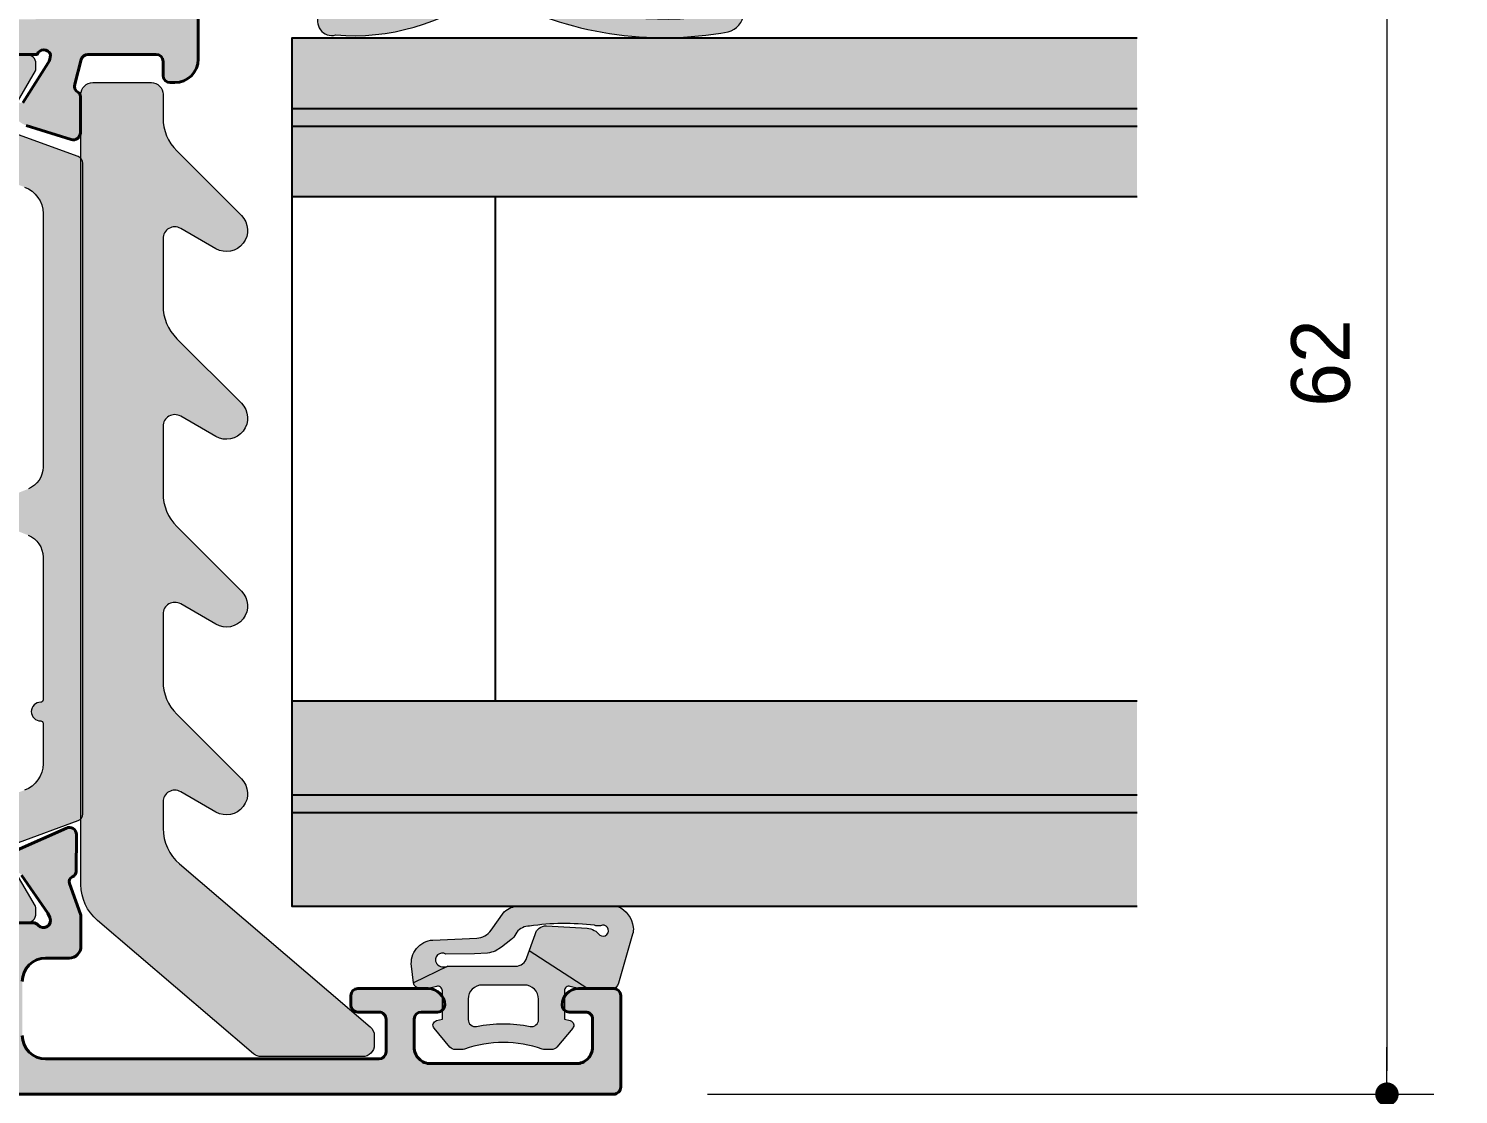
# Model space of a CAD drawing. Header units: millimetres. Extents: x -576 to 4430, y -1196 to 2690.
# Drawn here: x 365.4 to 426.4, y -254.7 to -209.2 of the extents above; entities that cross this region are included whole.
import ezdxf

# ---------------------------------------------------------------- set-up
doc = ezdxf.new("R2010")
doc.units = ezdxf.units.MM
doc.header["$LTSCALE"] = 0.25
doc.header["$MEASUREMENT"] = 0
doc.layers.get('0').update_dxf_attribs({"lineweight": 5})
doc.layers.get('Defpoints').update_dxf_attribs({"lineweight": 5})
for name, color, linetype, lineweight in [('01_Aluminum', 4, 'Continuous', 40), ('01_Dimension', 251, 'Continuous', 9), ('01_Fill Glass', 254, 'Continuous', 0), ('01_Fill Plastic', 253, 'Continuous', 0), ('01_Fill Polyamide', 10, 'Continuous', 0), ('01_Glazing', 6, 'Continuous', 25), ('01_Plastic', 3, 'Continuous', 20), ('01_Polyamide', 201, 'Continuous', 20)]:
    doc.layers.add(name, color=color, linetype=linetype, lineweight=lineweight)
doc.layers.add('01_Fill 2°material', color=7, linetype='Continuous', lineweight=0, true_color=0xbfbfbf)
doc.layers.add('01_Fill Aluminum', color=7, linetype='Continuous', lineweight=0, true_color=0xdcdcdc)
doc.layers.add('VETRO', color=6, linetype='Continuous')
doc.styles.add('Aluk Text', font='GOTHIC.TTF')
doc.dimstyles.new('ALUK Manual 1-1', dxfattribs={"dimtxt": 2.5, "dimasz": 1, "dimexe": 2, "dimexo": 4, "dimgap": 1.5, "dimtad": 3, "dimdec": 1, "dimdsep": 46, "dimtxsty": 'Aluk Text', "dimblk": 'DOT', "dimcen": 0, "dimclrd": 256, "dimclre": 256, "dimclrt": 2, "dimaunit": 1, "dimadec": 0, "dimazin": 0, "dimtfac": 0.7, "dimtdec": 1, "dimtmove": 0, "dimatfit": 3, "dimldrblk": 'DOT', "dimfxl": 1, "dimtolj": 2, "dimlwd": -1, "dimlwe": -1, "dimarcsym": 0})

# ---------------------------------------------------------------- blocks, each defined once
blk = doc.blocks.new('V09050')
at = {"layer": '01_Fill Plastic'}
blk.add_hatch(color=256, dxfattribs=at).paths.add_polyline_path([(0.780227802155494, -5.640256932963908, 0.1785576238053359), (0.8999999999999488, -5.315561970779456), (0.8999999999999488, -0.9999999999971578, 0.4142135623730951), (0.3999999999999488, -0.4999999999971578), (0.008764092870482187, -0.4999999999971578, 0.2194269073865354), (-0.3714637092850985, -0.6753050378127199), (-7.308492857561992, -8.79877984873352, -0.2194269073865608), (-8.829404066184438, -9.499999999995737), (-9.953589838500834, -9.499999999995623, -0.5773502691895672), (-10.38660254039307, -8.749999999995582), (-9.52057713659417, -7.249999999970277, 0.8769764629927216), (-10.93639610306796, -6.163603896902551), (-13.68700576853442, -8.914213562369014, -0.1989123673793213), (-15.10121933090489, -9.499999999995907), (-17.95358983849856, -9.499999999999602, -0.5773502691900134), (-18.38660254039338, -8.749999999996325), (-17.52057713659415, -7.249999999970233, 0.8769764629926983), (-18.93639610306796, -6.16360389690255), (-21.68700576853442, -8.914213562369014, -0.1989123673783529), (-23.10121933089744, -9.499999999995907), (-25.95358983849363, -9.500000000010232, -0.57735026919128), (-26.3866025403949, -8.749999999998959), (-25.52057713659407, -7.249999999970358, 0.8769764629927425), (-26.93639610306796, -6.163603896902552), (-29.68700576855331, -8.91421356238802, -0.1989123673793216), (-31.10121933092914, -9.500000000017167), (-33.95358983850719, -9.500000000020918, -0.5773502691900664), (-34.38660254040008, -8.750000000020883), (-33.52057713660113, -7.249999999995779, 0.8769764629927637), (-34.93639610307503, -6.163603896927866), (-37.68700576851587, -8.914213562368714, -0.1989123673796727), (-39.10121933088909, -9.499999999995623), (-40.10000000000437, -9.499999999995566, 0.4142135623731146), (-40.60000000000437, -9.99999999999554), (-40.60000000000437, -12.50000000001205, 0.4142135623732091), (-40.10000000000417, -13.00000000001205), (-6.42671907793626, -12.99999999999892, 0.2194269073864321), (-4.905807869314675, -12.29877984873665)])
at = {"layer": '01_Plastic'}
blk.add_lwpolyline([(-40.60000000000437, -9.999999999995566, -0.4142135623731258), (-40.10000000000437, -9.499999999995566), (-39.10121933088922, -9.499999999995623, 0.1989123673796871), (-37.68700576851589, -8.91421356236873), (-34.93639610307505, -6.163603896927896, -0.8769764629927917), (-33.52057713660113, -7.249999999995794), (-34.3866025404001, -8.750000000020918, 0.577350269189534), (-33.95358983850795, -9.500000000020918), (-31.1012193309048, -9.500000000017167, 0.1989123673796719), (-29.68700576853419, -8.9142135623689), (-26.93639610306789, -6.163603896902487, -0.8769764629927085), (-25.52057713659408, -7.249999999970385), (-26.38660254039294, -8.749999999995566, 0.5773502691895765), (-25.95358983850011, -9.500000000010232), (-23.10121933090741, -9.499999999995907, 0.1989123673796693), (-21.68700576853431, -8.9142135623689), (-18.93639610306789, -6.163603896902487, -0.8769764629927085), (-17.5205771365942, -7.249999999970328), (-18.38660254039294, -8.749999999995566, 0.5773502691895611), (-17.95358983850011, -9.499999999999602), (-15.10121933090741, -9.499999999995907, 0.1989123673796693), (-13.68700576853431, -8.9142135623689), (-10.93639610306789, -6.163603896902487, -0.8769764629927085), (-9.520577136594198, -7.249999999970328), (-10.38660254039306, -8.749999999995566, 0.5773502691896099), (-9.95358983850079, -9.499999999995623), (-8.82940406618448, -9.499999999995737, 0.2194269073865619), (-7.308492857562015, -8.798779848733545), (-0.371463709285109, -0.6753050378127341, -0.2194269073865277), (0.008764092870450435, -0.4999999999971578), (0.3999999999999491, -0.4999999999971578, -0.414213562373095), (0.8999999999999491, -0.9999999999971578), (0.8999999999999491, -5.315561970779413, -0.1785576238053479), (0.7802278021555085, -5.640256932963894), (-4.9058078693146, -12.29877984873656, -0.2194269073864185), (-6.426719077936042, -12.99999999999892), (-40.10000000000414, -13.00000000001205, -0.4142135623732282), (-40.60000000000437, -12.50000000001205)], format="xyb", close=True, dxfattribs=at)
blk = doc.blocks.new('809120')
at = {"layer": '01_Fill Plastic', "ltscale": 0.25}
h = blk.add_hatch(color=256, dxfattribs=at)
h.dxf.hatch_style = 1
h.paths.add_polyline_path([(-9.323921734986751, -2.776099439384694, 1.248094821065327), (-9.271178545890006, -3.971933540839356, 0.1806414587843621), (-2.909122664640094, -2.157175772658533, -0.5713882184752315), (-2.393675263612316, -2.314557086055047, 0.1686678630860113), (7.453558793975825, -3.838715705040038, 0.6985064420417769), (7.614815590446884, -2.170444398338581, -0.1590991144742034), (3.033966182006451, 1.466446658664156, 0.3028165420598264), (1.725863716689525, 2.495388488997953, 0.5367706748602691), (1.31499070863955, 1.970302435791541), (1.839370635029624, 0.3947368421052456, -0.5117725455009919), (1.554721850124579, -9.43689570931383e-16), (-1.045278149875333, 8.326672684688674e-16, -0.4142135623730673), (-1.345278149875355, 0.2999999999999954), (-1.345278149875412, 0.9000000000000967, 0.7524982433586542), (-2.098409856434863, 1.108695198791989, -0.2720297106965639)])
h.paths.add_polyline_path([(-0.882272218610128, -1.302403864303527), (2.719963092387786, -1.302403864303415, -0.1383337806736483), (3.089248055011774, -1.485597594298783, 0.1174169460554841), (6.793518628232169, -2.774305129175675, -0.9646854720560472), (6.865514654357264, -3.151797035172218, -0.1368653522962644), (-0.7673108268856814, -2.196615346370222, -0.2349743539514288), (-1.149083788569158, -1.60984644776499, -0.5053443711861282)], flags=16)
at = {"layer": '01_Plastic'}
for points in [[(-1.345278149875412, 0.9000000000000918, 0.7524982433568572), (-2.098409856433875, 1.108695198793613, -0.272029710696627), (-9.323921734986754, -2.776099439384693, 1.248094821065313), (-9.271178545889995, -3.971933540839358, 0.1806414587843612), (-2.909122664640108, -2.157175772658547, -0.5713882184753021), (-2.393675263612295, -2.31455708605506, 0.1686678630860103), (7.453558793975787, -3.838715705040047, 0.6985064420418362), (7.614815590446767, -2.170444398338534, -0.1590991144741998), (3.033966182006452, 1.466446658664153, 0.3028165420598103), (1.725863716689616, 2.495388488997945, 0.5367706748602842), (1.314990708639527, 1.97030243579161), (1.839370635029638, 0.3947368421052024, -0.5117725455009584), (1.554721850124565, -8.881784197001252e-16), (-1.045278149875401, 8.881784197001252e-16, -0.4142135623730727), (-1.345278149875355, 0.3000000000000691)], [(6.865514654355877, -3.151797035172424, -0.1368653522962399), (-0.767310826885705, -2.196615346370208, -0.2349743539514184), (-1.149083788569158, -1.609846447764993, -0.505344371186135), (-0.882272218610126, -1.302403864303527), (2.719963092387786, -1.302403864303415, -0.1383337806736852), (3.089248055011865, -1.485597594298839, 0.1174169460554808), (6.793518628232164, -2.774305129175676, -0.9646854720520451)]]:
    blk.add_lwpolyline(points, format="xyb", close=True, dxfattribs=at)
blk = doc.blocks.new('#K-007')
at = {"layer": '01_Fill Aluminum', "ltscale": 0.25}
h = blk.add_hatch(color=256, dxfattribs=at)
h.dxf.hatch_style = 1
h.paths.add_polyline_path([(52.54421248680293, -7.67775394315134, -0.1378721067477793), (52.50027772598514, -7.52145105359803), (52.50027772598514, -7.300257705144077, -0.4142135623676329), (52.80027772598019, -7.00025770514344), (56.65306412976778, -7.00025770507159, 0.2134110148062486), (56.87666270159923, -6.900266901541629, -0.8554596718237111), (57.37435058575834, -7.222284665482356), (57.29300325714212, -7.404993757015059), (56.16853734263863, -9.033750333273264, -0.2679491924330051), (55.89749063965755, -9.162333710131458), (55.78239585625541, -9.153031873441213, 0.5773502691925145), (55.58558680051664, -9.4381041372291), (55.82630601110194, -9.945527024749302, 0.1779757333222572), (55.97411714066641, -10.09046328785292), (58.08313023879432, -11.04068916018955, 0.5444665942506989), (58.50460774842759, -10.76440027815044), (58.49415064964523, -9.185472039342256, 0.3039838199159151), (58.34741461067008, -8.968932508641265, -0.4027377512036325), (58.21443208470156, -8.671574556441392), (58.68257269578781, -7.369707930898275, 0.08651792874409403), (58.7002697685457, -7.268188737686475), (58.70024709312383, -6.000248791378944, 0.4142083235018026), (58.20024709469732, -5.500257733214994), (57.20023814838012, -5.500257730228213, -0.4142135614982951), (56.20023815136665, -4.500257730227986), (56.20023815136665, -2.199999999988677, -0.4142135623731138), (57.20023815136671, -1.199999999988677), (71.40000010212454, -1.199999999989586, -0.4142135623726933), (71.70000010212425, -1.499999999988924), (71.70000010212607, -2.899999999988331, -0.4142135623732545), (71.40000010212589, -3.199999999989132), (70.50000010212455, -3.199999999989814, 0.4142135623728724), (70.20000010212607, -3.499999999988519), (70.20000010212607, -3.899999999989177, 0.41421356237305), (70.50000010212598, -4.199999999989132), (73.5000001021258, -4.199999999989586, 0.4142135623727211), (74.20000010212607, -3.499999999990425, 0.4142135623737032), (73.900000102125, -3.199999999989132), (73.20000010212615, -3.199999999989586, -0.4142135623732862), (72.90000010212498, -2.899999999988609), (72.90000010212498, -1.699999999989359, -0.4142135623730744), (73.60000010212497, -0.9999999999893134), (79.80000010212524, -0.9999999999888587, -0.4142135623731159), (80.50000010212534, -1.699999999988904), (80.50000010212534, -2.899999999989177, -0.4142135623730949), (80.20000010212493, -3.199999999989586), (79.50000010212443, -3.199999999989586, 0.4142135623737612), (79.20000010212425, -3.49999999999045, 0.414213562372429), (79.90000010212498, -4.199999999989586), (81.40000010212475, -4.199999999989586, 0.4142135623730949), (81.70000010212425, -3.899999999990087), (81.70000010212425, 1.13686837721616e-11, 0.4142135623730949), (81.4000001021252, 0.3000000000104137), (-1.222133505507372e-12, 0.3000000000104137, 0.4142135623732348), (-0.3000000000101863, 1.312727704316785e-12), (-0.3000000000083674, -3.900000000007191, 0.4142135623730869), (-7.965184067870723e-12, -4.200000000007321), (1.499999999991971, -4.200000000006639, 0.4142135623737403), (2.199999999991633, -3.500000000004793, 0.4142135623725037), (1.899999999992261, -3.200000000006412), (1.199999999992052, -3.200000000006867, -0.4142135623728406), (0.8999999999923602, -2.900000000007824), (0.8999999999905413, -1.700000000007092, -0.4142135623734309), (1.599999999990402, -1.000000000005912), (7.799999999990654, -1.000000000003638, -0.4142135623732056), (8.499999999990912, -1.700000000003632), (8.499999999990905, -2.900000000003502, -0.4142135623730916), (8.199999999990723, -3.200000000003683), (7.499999999991566, -3.200000000003683, 0.4142135623728767), (7.199999999991633, -3.500000000003396, 0.4142135623734905), (7.899999999992055, -4.200000000003911), (10.89999999999172, -4.200000000002092, 0.4142135623729176), (11.19999999999163, -3.900000000001999), (11.19999999999163, -3.500000000001339, 0.4142135623730215), (10.89999999999314, -3.200000000002774), (9.999999999991076, -3.200000000002547, -0.4142135623730199), (9.699999999991633, -2.900000000003026), (9.699999999991633, -1.500000000002594, -0.4142135623728096), (9.999999999991388, -1.200000000002547), (24.19976195074826, -1.199999999988677, -0.4142135623733812), (25.19976195074923, -2.199999999988677), (25.19976195074923, -4.500257730228213, -0.4142135614982954), (24.19976195373599, -5.500257730228213), (23.19975300749951, -5.500257733214994, 0.4142083235022219), (22.69975300907209, -6.000248791380573), (22.69973033365204, -7.268188738138432, 0.08651792874384324), (22.71742740640998, -7.36970793135), (23.18556801733393, -8.67157455643995, -0.392792801985735), (23.06001383548779, -8.965776904339359), (23.04526118754212, -8.972345206389008, 0.2944133975750202), (22.90584945238879, -9.18547203934393), (22.89539235360825, -10.76440027815137, 0.5486187866263892), (23.3203677935709, -11.03911315105841), (25.42588296136925, -10.09046328785301, 0.17797573332234), (25.57369409093396, -9.9455270247492), (25.8144133015192, -9.4381041372291, 0.7175489517992584), (25.56917558171011, -9.14922715192158, -0.3297694723300743), (25.23146275939772, -9.033750333273991), (24.10699684489373, -7.404993757015074), (24.0256695911844, -7.222329754465555, -0.8555309015851146), (24.52333740045494, -6.900266901564141, 0.2134110148374367), (24.74693597237211, -7.00025770514344), (28.5997223761301, -7.00025770514344, -0.4142135623730951), (28.89972237613074, -7.300257705144077), (28.89972237613074, -7.521451053594795, -0.137872106747556), (28.85578761531295, -7.677753943148355), (27.92901221667476, -9.196055778775182, 0.5855240683198095), (28.0997223761299, -9.50025770514344), (29.52530560955532, -9.50025770514344, 0.2848632300077674), (30.42528860807509, -8.951806917905504, -0.2837052386889449), (31.31909613289416, -8.400257705148533), (36.90526685873909, -8.400257705148533, -0.3475404855726987), (37.39177111414014, -8.784873089728697, 0.07784576050837339), (37.79014554098862, -9.758878394869182, 0.2625904575075572), (38.21806532182438, -10.00025770514503), (38.97239039940637, -10.00025770514503, 0.2679491924305577), (39.23219802054068, -9.85025770514599), (39.40116181736933, -9.557603824400452, 0.3253046293168365), (39.36401788978432, -9.206554378801897, -0.1092393233083251), (38.97996900064391, -8.530817019083315), (38.69329715890854, -8.619243571407878, -0.189210208395359), (38.80796542846474, -7.089101852996009), (39.0782560888365, -7.219266974731227, -0.1892102083956587), (40.04238620720025, -6.324684957583941), (39.93278389989064, -6.045422832990425, -0.1892102083952774), (41.46721620222706, -6.045422832990425), (41.35761389491745, -6.32468495758485, -0.1892102083956163), (42.32174401328302, -7.219266974733273), (42.59203467365296, -7.089101852997146, -0.1892102083956132), (42.70670294320917, -8.619243571406969), (42.4200311014738, -8.530817019085362, -0.1092393233037577), (42.03598221232961, -9.206554378757858, 0.3253046293234334), (41.99883828473752, -9.557603824381237), (42.16780208157682, -9.85025770514563, 0.2679491924307232), (42.42760970271156, -10.00025770514503), (43.18193478031358, -10.00025770514503, 0.2625904575561551), (43.6098545613501, -9.758878394704647, 0.07784576048274099), (44.00822898796596, -8.784873089769034, -0.3475404855950987), (44.49473324337806, -8.400257705148533), (50.08090396922081, -8.400257705148533, -0.2614125764223711), (50.93445476649512, -8.879248073306025), (51.02114369528613, -9.021267336985883, 0.261412576422371), (51.87469449256056, -9.50025770514344), (53.30027772598598, -9.50025770514344, 0.5855240683201018), (53.47098788544103, -9.196055778775033)])
h.paths.add_polyline_path([(44.20998580614888, -6.800257705148852, -0.287489672951902), (43.75998763243398, -6.518206423091018, 0.6267831705389072), (37.64001246969055, -6.518206423089561, -0.287489672951751), (37.19001429597385, -6.800257705148397), (31.35584667888797, -6.800257705149079, -0.1539147210597713), (31.06905846071349, -6.709833727293973), (29.47074370120706, -5.590681684256545, 0.1539147225107782), (29.18395548019719, -5.500257706401271), (27.79977984412293, -5.500257714249301, -0.4142135640337475), (26.79977983845311, -4.500257714249301), (26.79977983845311, -2.199999999988904, -0.4142135623730949), (27.79977983845333, -1.199999999988677), (53.60022026366255, -1.199999999988677, -0.4142135623730949), (54.60022026366278, -2.199999999988904), (54.60022026366278, -4.500257714249301, -0.4141967564981187), (53.60027764284995, -5.500257712603116), (52.21604462132587, -5.500257706401271, 0.1539147222063635), (51.92925640091056, -5.5906816842566), (50.33094164140422, -6.709833727293973, -0.1539147210597521), (50.04415342322977, -6.800257705149079)], flags=16)
h = blk.add_hatch(color=256, dxfattribs=at)
h.dxf.hatch_style = 1
h.paths.add_polyline_path([(58.7000001021388, -46.0002577053732, -0.4142135623730951), (59.00000010213864, -45.70025770537336), (61.90000010213805, -45.70025770537336, -0.4142135623730951), (62.2000001021388, -46.00025770537411), (62.2000001021388, -47.40025770537363, 0.4742974360923657), (62.55980772327376, -47.69423567810965, 0.1830809254934058), (62.76961534440875, -47.66006532650873), (63.5500001021386, -47.20950997656151, 0.2679491924310168), (63.7000001021388, -46.94970235542571), (63.7000001021388, -43.80025770537372, 0.4142135623730951), (62.7000001021388, -42.80025770537372), (62.50000010213847, -42.80025770537372, 0.414213562373095), (62.2000001021388, -43.10025770537339), (62.2000001021388, -43.70025770537291, -0.4142135623730951), (61.90000010213816, -44.00025770537354), (59.00001570289064, -44.00025770537354, -0.3405910713407194), (58.70992387901635, -43.77672164276188), (58.43646837071174, -42.73927562751783, -0.3529849633643038), (58.57440655874557, -42.38879081839196, 0.2715490385400059), (58.67551416539754, -42.21354591064005), (58.67551416539754, -40.6624517370855, 0.5062415994909248), (58.28579333058619, -40.37618233285106), (56.36512457075762, -40.97814678304714, 0.1989123673788317), (55.89540613641798, -41.37091632427907), (55.74847686348789, -41.651986660296, 0.5773502691906921), (55.93410149371659, -41.94446485888942), (56.22252304800895, -41.93236773718104), (57.30658625788986, -43.64046463356737, -0.1423287356552945), (57.39999915782028, -43.96197592426049), (57.39999915782028, -44.00025770537354, -0.7071067811867222), (56.83431373287021, -44.00025770537354), (52.79999915782042, -44.00025770537354, -0.4142135623730951), (52.49999915782064, -43.70025770537376), (52.49999915782064, -43.4806424630999, -0.1316524975848087), (52.54019153668378, -43.33064246310255), (53.47375958852352, -41.80025770537328, 0.5773502691902034), (53.30055450776713, -41.50025770537354), (51.8753662629009, -41.50025770537354, 0.2614866908333222), (51.02167092374121, -41.97948494504779), (50.08129456330798, -43.52103046569901, -0.261486690833315), (49.2275992241486, -44.00025770537309), (32.17240098012932, -44.00025770537354, -0.2614866908333646), (31.31870564096985, -43.52103046569936), (30.3783292805366, -41.97948494504767, 0.2614866908332722), (29.52463394137757, -41.50025770537354), (28.09944569651101, -41.50025770537309, 0.5935689061802397), (27.93127227434905, -41.80850603135733), (28.8522611796998, -43.31826997412691, -0.1439605782764234), (28.90000104645696, -43.48064246310311), (28.90000104645696, -43.7002577053729, -0.4142135623730999), (28.60000104645633, -44.00025770537354), (24.56568647140557, -44.00025770537354, -0.7071067811867222), (24.00000104645733, -44.00025770537354), (24.00000104645733, -43.96197592426043, -0.1423287356552947), (24.09341394638771, -43.64046463356742), (25.17747715626865, -41.93236773718104), (25.46589871055909, -41.94446485888942, 0.5773502691890878), (25.65152334078834, -41.65198666029686), (25.50459406786146, -41.37091632428258, 0.198912367380223), (25.0348756335199, -40.97814678304712), (23.11420687369036, -40.3761823328513, 0.5062415994908254), (22.72448603888007, -40.66245173708505), (22.72448603888006, -42.21635042705848, 0.2677884243583146), (22.82559364553146, -42.38879081839163, -0.3273263733949046), (22.97056310858571, -42.71260010615588), (22.69007632525956, -43.77672164276277, -0.3405910713408985), (22.39998450138526, -44.00025770537445), (19.50000010213838, -44.00025770537354, -0.414213562373005), (19.2000001021388, -43.70025770537387), (19.2000001021388, -43.10025770537402, 0.4142135623737611), (18.90000010213737, -42.80025770537327), (18.70000010213653, -42.80025770537372, 0.4142135623724291), (17.7000001021388, -43.80025770537372), (17.7000001021388, -46.94970235542737, 0.2679491924310176), (17.85000010213847, -47.20950997656225), (18.63038485986628, -47.66006532650829, 0.1830809254919548), (18.84019248100197, -47.69423567810948, 0.4742974360931694), (19.20000010213879, -47.40025770537272), (19.2000001021388, -46.0002577053732, -0.4142135623730939), (19.50000010213864, -45.70025770537336), (22.40000010213805, -45.70025770537336, -0.4142135623730951), (22.7000001021388, -46.00025770537411), (22.7000001021388, -59.90025770537272, -0.4142135623730951), (22.40000010213816, -60.20025770537336), (19.50000010213853, -60.20025770537336, -0.4142135623730951), (19.2000001021388, -59.90025770537363), (19.2000001021388, -58.00025770537411, 0.4742974360917166), (18.84019248100311, -57.70627973263711, 0.1830809254934243), (18.63038485986786, -57.74045008423798), (17.85000010213881, -58.19100543418428, 0.2679491924311358), (17.7000001021388, -58.4508130553196), (17.7000001021388, -61.70025770537376, 0.4142135623730951), (18.00000010213859, -62.00025770537354), (63.40000010213822, -62.00025770537354, 0.4142135623730951), (63.7000001021388, -61.70025770537296), (63.7000001021388, -58.45081305532129, 0.267949192431135), (63.55000010213824, -58.19100543418501), (62.76961534440863, -57.74045008423838, 0.1830809254922483), (62.55980772327496, -57.70627973263728, 0.4742974360934722), (62.2000001021388, -58.0002577053732), (62.2000001021388, -59.90025770537272, -0.4142135623730951), (61.90000010213816, -60.20025770537336), (59.00000010213853, -60.20025770537336, -0.4142135623730951), (58.7000001021388, -59.90025770537363)])
h.paths.add_polyline_path([(57.10000010213844, -49.25485128412156, -0.5594340831480347), (56.37380962594645, -49.70076368413047, 0.3536631754719269), (51.8241252230932, -50.67256705986363, 0.460949702266015), (51.96275696350497, -51.42016738126019), (52.49036212273873, -51.7247803619692, 0.3586057923506222), (53.11721558031573, -51.62037300317492, -0.1395160515611566), (54.08101423587505, -50.99381255203639), (53.99258768355321, -50.70714071030056, -0.1892102083955362), (55.74132107602054, -50.83819016122175), (55.611155954286, -51.10848082159259, -0.189210208395543), (56.65483497429159, -52.23329929301849), (56.9340970988851, -52.12369698570797, -0.189210208395456), (56.9340970988851, -53.87733390266635), (56.65483497429159, -53.76773159535674, -0.1892102083955119), (55.611155954286, -54.89255006678263), (55.74132107602054, -55.16284072715348, -0.1892102083955409), (53.99258768355321, -55.29389017807421), (54.08101423587505, -55.00721833633838, -0.1395160515610203), (53.11721558031641, -54.38065788519926, 0.3586057923507588), (52.49036212273927, -54.2762505264048), (51.96275696350587, -54.58086350711361, 0.460949702265669), (51.82412522309398, -55.32846382850849, 0.3536631754721924), (56.37380962594654, -56.30026720424471, -0.5594340831479676), (57.10000010213844, -56.74617960425367), (57.10000010213844, -60.15025770537346, -0.4142135623730951), (56.75000010213836, -60.50025770537354), (24.65000010213743, -60.50025770537354, -0.4142135623732509), (24.30000010213735, -60.15025770537328), (24.30000010213917, -56.74617960425443, -0.559434083147704), (25.0261905783282, -56.30026720424736, 0.3536631754722028), (29.57587498118298, -55.32846382850929, 0.4609497022651223), (29.43724324077157, -54.58086350711456), (28.90963808153878, -54.27625052640506, 0.358605792351154), (28.28278462395924, -54.38065788519942, -0.1395160515610036), (27.31898596840074, -55.00721833633838), (27.40741252072439, -55.29389017807421, -0.1892102083955443), (25.65867912825706, -55.16284072715348), (25.7888442499916, -54.89255006678263, -0.1892102083955134), (24.74516522998601, -53.76773159535674), (24.4659031053925, -53.87733390266635, -0.1892102083954612), (24.4659031053925, -52.12369698570797), (24.74516522998601, -52.23329929301849, -0.1892102083955367), (25.7888442499916, -51.10848082159259), (25.65867912825524, -50.83819016122175, -0.1892102083955192), (27.40741252072439, -50.70714071030056), (27.31898596840074, -50.99381255203639, -0.1395160515612087), (28.28278462396209, -51.62037300317517, 0.3586057923508513), (28.90963808153953, -51.72478036196883), (29.43724324077051, -51.42016738126036, 0.4609497022651642), (29.57587498118189, -50.67256705986548, 0.3536631754721377), (25.02619057832836, -49.70076368412778, -0.5594340831476671), (24.30000010213917, -49.25485128412057), (24.30000010213735, -45.85025770537392, -0.414213562373252), (24.65000010213754, -45.50025770537354), (56.75000010213927, -45.50025770537354, -0.4142135623730951), (57.10000010213844, -45.85025770537271)], flags=16)
at = {"layer": '01_Fill Polyamide', "ltscale": 0.25}
h = blk.add_hatch(color=256, dxfattribs=at)
h.dxf.hatch_style = 1
edge = h.paths.add_edge_path()
edge.add_line((43.98529805006184, -23.80026346272757), (44.60452017731588, -23.96618353166127))
edge.add_arc((44.86333922241955, -23.00025770536937), 1.00000000000303, 254.9999999999783, 270.000000000033)
edge.add_line((44.86333922242012, -24.00025770537241), (55.0393956558619, -24.00025770537218))
edge.add_arc((55.0393956558616, -23.00025770537245), 0.99999999999973, 270.0000000000171, 291.7393754324459)
edge.add_line((55.40978085442295, -23.92913595610617), (56.45568324862326, -23.51208801075336))
edge.add_arc((56.08529805006204, -22.58320976001912), 1.000000000000169, 291.7393754324279, 359.9999999999856)
edge.add_line((57.08529805006221, -22.58320976001937), (57.08529805006221, -16.50025770536536))
edge.add_arc((56.98529805006213, -16.50025770536553), 0.1000000000000796, 9.77066398144815e-11, 90.00000000016284)
edge.add_arc((56.98529805006154, -16.00025770536611), 0.3999999999993413, 179.9999999998926, 270.00000000004275, ccw=False)
edge.add_arc((56.98529805006196, -16.00025770536524), 0.3999999999997499, 90.00000000001631, 180.0000000000163, ccw=False)
edge.add_arc((56.98529805006207, -15.50025770536536), 0.1000000000001364, 269.9999999998697, 360)
edge.add_line((57.08529805006221, -15.50025770536536), (57.08529805006221, -13.77804017233188))
edge.add_arc((55.88529805006257, -13.77804017233112), 1.19999999999964, 359.9999999999635, 429.9999999999669)
edge.add_line((56.2957222220539, -12.6504090273886), (54.34327790673707, -11.93977741255139))
edge.add_arc((54.68529805006267, -11.00008479176535), 1.0000000000001, 180.0000000000028, 250.0000000000064, ccw=False)
edge.add_line((53.68529805006257, -11.0000847917654), (53.68529805006257, -9.888257335206617))
edge.add_arc((52.48529805006253, -9.888257335205724), 1.200000000000045, 359.9999999999574, 389.9816393688214)
edge.add_line((53.52472075332118, -9.288590391018715), (52.61206093285183, -7.706646702209355))
edge.add_arc((52.78529805006384, -7.606702211512136), 0.2000000000016301, 179.999999999542, 209.9816393683494, ccw=False)
edge.add_line((52.58529805006221, -7.606702211510537), (52.58529805006221, -7.400257705371814))
edge.add_arc((52.98529805006321, -7.400257705373178), 0.4000000000010004, 89.99999999993491, 179.9999999998046, ccw=False)
edge.add_line((52.98529805006366, -7.000257705372178), (53.41209296930539, -7.000257705372178))
edge.add_arc((53.41209296930484, -7.200257705372641), 0.2000000000004629, 29.999999999956515, 89.99999999984323, ccw=False)
edge.add_line((53.58529805006221, -7.100257705372542), (53.96029805006221, -7.100257705372996))
edge.add_arc((53.96029805006273, -7.300257705373201), 0.2000000000002045, 2.4090240913210437e-10, 90.00000000015058, ccw=False)
edge.add_line((54.16029805006293, -7.30025770537236), (54.16029805006293, -7.412063973910563))
edge.add_arc((53.96029805006207, -7.412063973908234), 0.2000000000008626, 334.9921667646301, 359.99999999933283, ccw=False)
edge.add_arc((54.68529805006202, -7.750257705372416), 0.6000000000001293, 154.9921667653276, 270.0000000000529)
edge.add_arc((54.68529805006273, -7.750257705372031), 0.6000000000005103, 269.9999999999844, 385.0078332346628)
edge.add_arc((55.41029805006231, -7.412063973907947), 0.2000000000001025, 180.0000000007493, 205.0078332354184, ccw=False)
edge.add_line((55.21029805006221, -7.412063973910563), (55.21029805006221, -7.30025770537236))
edge.add_arc((55.41029805006271, -7.300257705373042), 0.2000000000005002, 89.99999999993491, 179.9999999998046, ccw=False)
edge.add_line((55.41029805006293, -7.100257705372542), (55.78529805006293, -7.100257705372087))
edge.add_arc((55.95850313081996, -7.200257705372517), 0.200000000000337, 90.000000000061, 149.9999999999137, ccw=False)
edge.add_line((55.95850313081975, -7.000257705372178), (56.3852980500633, -7.000257705372178))
edge.add_arc((56.38529805006321, -7.400257705371905), 0.3999999999997268, 1.3017142919125035e-11, 89.99999999998681, ccw=False)
edge.add_line((56.78529805006293, -7.400257705371814), (56.78529805006293, -7.606702211510537))
edge.add_arc((56.585298050062, -7.606702211508716), 0.2000000000009337, 330.0183606305545, 359.9999999994781, ccw=False)
edge.add_line((56.75853516727149, -7.7066467022089), (55.84587534680396, -9.288590391020307))
edge.add_arc((56.885298050063, -9.888257335207419), 1.200000000000429, 150.0183606311835, 180.0000000000052)
edge.add_line((55.68529805006257, -9.888257335207527), (55.68529805006257, -9.950320508189861))
edge.add_arc((56.18529805006291, -9.950320508189511), 0.5000000000003411, 180.0000000000401, 252.598279322888)
edge.add_line((56.03576332537706, -10.42743618191389), (58.58790409305949, -11.35633945500786))
edge.add_arc((58.4852980500623, -11.63824724124449), 0.3000000000006377, 1.7752199710230343e-10, 70.00000000014711, ccw=False)
edge.add_line((58.78529805006293, -11.63824724124356), (58.78529805006293, -39.36226816950034))
edge.add_arc((58.48529805006243, -39.3622681694995), 0.3000000000005087, 289.99999999983584, 359.9999999998399, ccw=False)
edge.add_line((58.58790409305949, -39.64417595573605), (56.03576332537706, -40.57307922883024))
edge.add_arc((56.18529805006274, -41.05019490255449), 0.500000000000173, 107.4017206770975, 179.9999999999479)
edge.add_line((55.68529805006257, -41.05019490255404), (55.68529805006257, -41.1122580755366))
edge.add_arc((56.88529805006259, -41.11225807553681), 1.200000000000024, 179.9999999999898, 209.9816393688218)
edge.add_line((55.84587534680396, -41.71192501972382), (56.75853516727149, -43.29386870853546))
edge.add_arc((56.58529805006359, -43.39381319923522), 0.19999999999935, 6.616005521209445e-10, 29.981639369567574, ccw=False)
edge.add_line((56.78529805006293, -43.39381319923291), (56.78529805006293, -43.60025770537254))
edge.add_arc((56.38529805006321, -43.60025770537245), 0.3999999999997286, 270.00000000001324, 359.99999999998676, ccw=False)
edge.add_line((56.3852980500633, -44.00025770537218), (55.95850313081975, -44.00025770537218))
edge.add_arc((55.95850313082002, -43.80025770537174), 0.2000000000004363, 210.0000000001024, 269.99999999992264, ccw=False)
edge.add_line((55.78529805006293, -43.90025770537227), (55.41029805006293, -43.90025770537181))
edge.add_arc((55.41029805006286, -43.70025770537116), 0.2000000000006565, 180.0000000001099, 270.00000000002035, ccw=False)
edge.add_line((55.21029805006221, -43.70025770537154), (55.21029805006221, -43.58845143683379))
edge.add_arc((55.4102980500631, -43.58845143683613), 0.200000000000891, 154.9921667646313, 179.9999999993303, ccw=False)
edge.add_arc((54.68529805006295, -43.25025770537206), 0.6000000000002408, 334.9921667653448, 450.000000000036)
edge.add_arc((54.68529805006212, -43.25025770537201), 0.6000000000001933, 89.99999999995724, 205.0078332346623)
edge.add_arc((53.96029805006334, -43.58845143683584), 0.1999999999995904, 7.16511294740485e-10, 25.00783323545062, ccw=False)
edge.add_line((54.16029805006293, -43.58845143683334), (54.16029805006293, -43.700257705372))
edge.add_arc((53.96029805006266, -43.70025770537109), 0.2000000000002728, 269.9999999998697, 359.99999999973943, ccw=False)
edge.add_line((53.96029805006221, -43.90025770537136), (53.58529805006221, -43.90025770537181))
edge.add_arc((53.41209296930493, -43.80025770537141), 0.2000000000005408, 270.00000000013233, 329.999999999955, ccw=False)
edge.add_line((53.41209296930539, -44.00025770537195), (52.98529805006366, -44.00025770537218))
edge.add_arc((52.98529805006373, -43.60025770537065), 0.4000000000015262, 180.0000000001404, 269.9999999999898, ccw=False)
edge.add_line((52.58529805006221, -43.60025770537163), (52.58529805006221, -43.39381319923382))
edge.add_arc((52.78529805006278, -43.39381319923239), 0.2000000000005713, 150.0183606315695, 180.0000000004091, ccw=False)
edge.add_line((52.61206093285183, -43.29386870853546), (53.52472075332118, -41.71192501972541))
edge.add_arc((52.48529805006305, -41.11225807553854), 1.199999999999521, 330.0183606311717, 360.0000000000492)
edge.add_line((53.68529805006257, -41.11225807553751), (53.68529805006257, -40.00043061897873))
edge.add_arc((54.68529805006276, -40.00043061897884), 1.000000000000185, 109.99999999999699, 179.9999999999935, ccw=False)
edge.add_line((54.34327790673707, -39.06073799819274), (56.2957222220539, -38.35010638335552))
edge.add_arc((55.88529805006273, -37.22247523841312), 1.199999999999475, 290.0000000000277, 360.0000000000312)
edge.add_line((57.08529805006221, -37.22247523841247), (57.08529805006221, -26.41690904932443))
edge.add_arc((56.08529805006219, -26.41690904932454), 1.000000000000021, 6.310220488023482e-12, 68.06153109566195)
edge.add_line((56.45890870617042, -25.48932343190563), (55.42446338773517, -25.07267208795315))
edge.add_arc((55.05085273162672, -26.000257705372), 1.000000000000045, 68.06153109564889, 89.99999999998616)
edge.add_line((55.05085273162696, -25.00025770537195), (44.86338219590836, -25.00025770537218))
edge.add_arc((44.86338219590793, -26.0002577053708), 0.9999999999986251, 89.99999999997557, 105.0000000002061)
edge.add_line((44.60456315080229, -25.03433187908399), (43.98529805006184, -25.20026346272903))
edge.add_line((43.98529805006184, -25.20026346272903), (43.28529805006293, -25.20026346272925))
edge.add_arc((43.28529805006271, -24.90026346272838), 0.3000000000008711, 180.0000000000882, 270.00000000004206, ccw=False)
edge.add_line((42.98529805006184, -24.90026346272884), (42.98529805006184, -24.10026346272707))
edge.add_arc((43.28529805006123, -24.10026346272696), 0.2999999999993861, 90.00000000002171, 180.0000000000217, ccw=False)
edge.add_line((43.28529805006112, -23.80026346272757), (43.98529805006184, -23.80026346272757))
at = {"layer": '01_Aluminum'}
for points in [[(52.80027772598623, -7.00025770514344), (56.65306412976315, -7.00025770507159, 0.2134110148104315), (56.87666270159934, -6.900266901541499, -0.8554596718300719), (57.37435058575647, -7.222284665486541), (57.29300325714212, -7.404993757015063), (56.16853734263896, -9.033750333272792, -0.2679491924315652)], [(55.97411714066766, -10.09046328785348), (58.07963230846326, -11.03911315105847, 0.5486187866271021), (58.50460774842759, -10.76440027815056), (58.49415064964523, -9.185472039342812, 0.2944133975742932), (58.35473891449328, -8.972345206388809), (58.33998626654648, -8.965776904339464, -0.3927928019856607), (58.21443208470191, -8.671574556440419), (58.6825726957868, -7.369707930901086, 0.08651792874400371), (58.7002697685457, -7.26818873768957), (58.70024709312383, -6.00024879137959, 0.4142083230642817), (58.20024709544487, -5.500257733214994), (57.20023814837987, -5.500257730228213, -0.4142135614981541), (56.20023815136665, -4.500257730228213)], [(56.20023815136665, -2.199999999988677, -0.414213562373095), (57.20023815136665, -1.199999999988677), (71.40000010212498, -1.199999999989586, -0.4142135623726509), (71.70000010212425, -1.499999999989313), (71.70000010212607, -2.89999999998895, -0.414213562373539), (71.40000010212498, -3.199999999989132), (70.50000010212534, -3.199999999989814, 0.4142135623735375), (70.20000010212607, -3.499999999988404), (70.20000010212607, -3.899999999988722, 0.414213562372873), (70.50000010212534, -4.199999999989132), (73.50000010212534, -4.199999999989586, 0.4142135623729987), (74.20000010212607, -3.499999999990223, 0.4142135623735375), (73.90000010212498, -3.199999999989132), (73.20000010212607, -3.199999999989586, -0.4142135623728744), (72.90000010212498, -2.89999999998895), (72.90000010212498, -1.699999999989132, -0.4142135623732854), (73.6000001021257, -0.9999999999893134), (79.80000010212461, -0.9999999999888587, -0.4142135623736659), (80.50000010212534, -1.699999999989586), (80.50000010212534, -2.899999999989404, -0.414213562373539), (80.20000010212425, -3.199999999989586), (79.50000010212534, -3.199999999989586, 0.414213562373095), (79.20000010212425, -3.499999999988859, 0.414213562373095), (79.90000010212498, -4.199999999989586), (81.40000010212498, -4.199999999989586, 0.4142135623735389), (81.70000010212425, -3.899999999989404), (81.70000010212425, 1.114131009671837e-11, 0.4142135623735388), (81.40000010212498, 0.3000000000104137), (-9.094947017729282e-12, 0.3000000000104137, 0.4142135623734899)], [(63.7000001021388, -46.94970235542701), (63.7000001021388, -43.80025770537372, 0.414213562373095), (62.7000001021388, -42.80025770537372), (62.50000010213807, -42.80025770537372, 0.414213562372762), (62.2000001021388, -43.10025770537345), (62.2000001021388, -43.70025770537336, -0.414213562373095), (61.90000010213771, -44.00025770537354), (59.00001570288987, -44.00025770537354, -0.3405910713410623), (58.70992387901606, -43.77672164276078), (58.43646837071174, -42.73927562751783, -0.3529849633647457), (58.57440655874598, -42.38879081839173, 0.271549038539378), (58.67551416539754, -42.21354591064005), (58.67551416539754, -40.66245173708535, 0.5062415994911154), (58.28579333058588, -40.37618233285116), (56.36512457075696, -40.97814678304735, 0.1989123673795998)], [(56.22252304800895, -41.93236773718104), (57.30658625788965, -43.64046463356703, -0.1423287356553772), (57.39999915782028, -43.96197592426029), (57.39999915782028, -44.00025770537354, -0.7071067811867221), (56.83431373287021, -44.00025770537354), (52.79999915781991, -44.00025770537354, -0.4142135623729842)]]:
    blk.add_lwpolyline(points, format="xyb", dxfattribs=at)
at = {"layer": '01_Polyamide'}
for points in [[(56.45568324862326, -23.51208801075336, 0.3069745981716776), (57.08529805006221, -22.58320976001937), (57.08529805006221, -16.50025770536536, 0.414213562373428), (56.98529805006184, -16.40025770536545, -0.4142135623738609), (56.58529805006221, -16.00025770536536, -0.414213562373095), (56.98529805006184, -15.60025770536549, 0.414213562373761), (57.08529805006221, -15.50025770536536), (57.08529805006221, -13.77804017233188, 0.315298788879), (56.2957222220539, -12.6504090273886)], [(56.3852980500633, -7.000257705372178, -0.4142135623729618), (56.78529805006293, -7.400257705371814), (56.78529805006293, -7.606702211510537, -0.1315709965252515), (56.75853516727149, -7.7066467022089), (55.84587534680396, -9.288590391020307, 0.1315709965247978)], [(56.03576332537706, -10.42743618191389), (58.58790409305949, -11.35633945500786, -0.3152987888788357), (58.78529805006293, -11.63824724124356), (58.78529805006293, -39.36226816950034, -0.315298788879), (58.58790409305949, -39.64417595573605), (56.03576332537706, -40.57307922883024, 0.3278082351965178)], [(55.84587534680396, -41.71192501972382), (56.75853516727149, -43.29386870853546, -0.1315709965251734), (56.78529805006293, -43.39381319923291), (56.78529805006293, -43.60025770537254, -0.4142135623729618), (56.3852980500633, -44.00025770537218)], [(56.2957222220539, -38.35010638335552, 0.315298788879), (57.08529805006221, -37.22247523841247), (57.08529805006221, -26.41690904932443, 0.3060242807840278), (56.45890870617042, -25.48932343190563)]]:
    blk.add_lwpolyline(points, format="xyb", dxfattribs=at)
blk = doc.blocks.new('_Dot')
at = {"color": 0, "linetype": 'ByBlock', "lineweight": -2}
blk.add_line((-0.5, 0), (-1, 0), dxfattribs=at)
at = {"color": 0, "linetype": 'ByBlock', "const_width": 0.5}
blk.add_lwpolyline([(-0.25, 0, 1), (0.25, 0, 1)], format="xyb", close=True, dxfattribs=at)
blk = doc.blocks.new('*D251')
at = {"layer": '01_Dimension', "ltscale": 0.25, "transparency": 16777216}
for p, q in [((394.4664309999655, -192.3471771661343), (425.3145532660732, -192.3471771661343)), ((423.3145532660732, -193.3471771661343), (423.3145532660732, -253.6474348711286)), ((394.366415606755, -254.6474348711286), (425.3145532660732, -254.6474348711286))]:
    blk.add_line(p, q, dxfattribs=at)
at = {"layer": 'Defpoints', "color": 0, "ltscale": 0.25, "transparency": 16777216}
for p in [(390.4664309999655, -192.3471771661343), (390.366415606755, -254.6474348711286), (423.3145532660732, -254.6474348711286)]:
    blk.add_point(p, dxfattribs=at)
at = {"layer": '01_Dimension', "ltscale": 0.25, "transparency": 16777216}
for p, rotation in [((423.3145532660732, -192.3471771661343), 90), ((423.3145532660732, -254.6474348711286), 270)]:
    blk.add_blockref('_Dot', p, dxfattribs=dict(at, rotation=rotation))
at = {"layer": '01_Dimension', "color": 2, "ltscale": 0.25, "transparency": 16777216, "insert": (420.501670873143, -223.4973060186315), "char_height": 2.5, "attachment_point": 5, "rotation": 90, "style": 'Aluk Text'}
blk.add_mtext('\\A2;62', dxfattribs=at)
blk = doc.blocks.new('*D252')
at = {"layer": '01_Dimension', "ltscale": 0.25, "transparency": 16777216}
for p, q in [((394.4664309999651, -192.3471771661346), (436.4828157880793, -192.3471771661346)), ((434.4828157880793, -193.3471771661346), (434.4828157880793, -331.0484462969997)), ((394.3631827491939, -332.0484462969997), (436.4828157880793, -332.0484462969997))]:
    blk.add_line(p, q, dxfattribs=at)
at = {"layer": 'Defpoints', "color": 0, "ltscale": 0.25, "transparency": 16777216}
for p in [(390.4664309999651, -192.3471771661346), (390.3631827491939, -332.0484462969997), (434.4828157880793, -332.0484462969997)]:
    blk.add_point(p, dxfattribs=at)
at = {"layer": '01_Dimension', "ltscale": 0.25, "transparency": 16777216}
for p, rotation in [((434.4828157880793, -192.3471771661346), 90), ((434.4828157880793, -332.0484462969997), 270)]:
    blk.add_blockref('_Dot', p, dxfattribs=dict(at, rotation=rotation))
at = {"layer": '01_Dimension', "color": 2, "ltscale": 0.25, "transparency": 16777216, "insert": (431.6699333951492, -262.1978117315672), "char_height": 2.5, "attachment_point": 5, "rotation": 90, "style": 'Aluk Text'}
blk.add_mtext('\\A2;140', dxfattribs=at)
blk = doc.blocks.new('*D231')
at = {"layer": '01_Dimension', "ltscale": 0.25, "transparency": 16777216}
for p, q in [((423.3145532660694, -253.6474348711286), (423.3145532660694, -252.6474348711286)), ((394.366415606755, -254.6474348711286), (425.3145532660694, -254.6474348711286)), ((423.3145532660694, -254.6474348711286), (423.3145532660694, -259.4474348711869)), ((394.1664308133988, -259.4474348711869), (425.3145532660694, -259.4474348711869)), ((423.3145532660694, -260.4474348711869), (423.3145532660694, -261.4474348711869))]:
    blk.add_line(p, q, dxfattribs=at)
at = {"layer": 'Defpoints', "color": 0, "ltscale": 0.25, "transparency": 16777216}
for p in [(390.366415606755, -254.6474348711286), (390.1664308133988, -259.4474348711869), (423.3145532660694, -259.4474348711869)]:
    blk.add_point(p, dxfattribs=at)
at = {"layer": '01_Dimension', "ltscale": 0.25, "transparency": 16777216}
for p, rotation in [((423.3145532660694, -254.6474348711286), 270), ((423.3145532660694, -259.4474348711869), 90)]:
    blk.add_blockref('_Dot', p, dxfattribs=dict(at, rotation=rotation))
at = {"layer": '01_Dimension', "color": 2, "ltscale": 0.25, "transparency": 16777216, "insert": (420.5331120696043, -257.0474348711578), "char_height": 2.5, "attachment_point": 5, "rotation": 90, "style": 'Aluk Text'}
blk.add_mtext('\\A2;5', dxfattribs=at)

msp = doc.modelspace()

# ---------------------------------------------------------------- hatches: boundary and pattern name
at = {"layer": '01_Fill 2°material', "ltscale": 0.25}
h = msp.add_hatch(color=256, dxfattribs=at)
h.dxf.hatch_style = 1
h.paths.add_polyline_path([(389.2664155045386, -250.1474348715127), (390.2866424431295, -250.1474348715127, 0.3394542588716139), (390.5764201910188, -249.9250805850351), (391.1701342409242, -247.8279659250255, 0.1482486960089236), (391.1949238947764, -247.5389057495084, 0.27516446147479), (390.5320438344288, -246.6474348720693), (386.3135877164691, -246.6474348720411, 0.2126774621090038), (385.7068440422308, -246.8836871684788), (385.1439760840753, -247.6665174305766, -0.2299984147718558), (384.528958109514, -247.9987496361581), (382.6669987969981, -248.079149979916, 0.4281836298442229), (381.7492209193942, -249.1983320122275), (381.8354540106438, -249.8999970034055), (383.3014556304706, -249.1974348370007, -0.292003708099821), (382.8264700222371, -249.1011921643184, 0.2172113476235301), (382.8120080620129, -249.0717190298818, -0.778169388477144), (383.2198230707645, -248.6802469701696), (384.4311846300388, -248.6738546033829), (384.9881176340832, -248.635653082816, 0.05476775492906436), (385.317102683377, -248.5526158220435), (385.5902539485805, -248.3813004539951), (385.9849622938527, -248.0662370469607, 0.1610760473793474), (386.1919719513162, -247.813397175334), (386.2356108174727, -247.7483652962763, -0.2259163896484905), (386.7853167840285, -247.4843447986485, -0.0661656169590778), (389.5502268118935, -247.4522856869934, 0.1295709018756549), (389.8042418170262, -247.4730589623058, -1.804841339107551), (389.7721383364169, -247.8693933488847, 0.218416136703558), (389.212038577235, -247.5800978935262), (387.4991574243904, -247.4740620781685, 0.3394542588633835), (387.0161945112459, -247.8446525556172), (386.771864533328, -248.5289438506646)])
at = {"layer": '01_Fill Glass', "ltscale": 0.25}
h = msp.add_hatch(color=256, dxfattribs=at)
h.dxf.hatch_style = 1
h.paths.add_polyline_path([(412.6664155045414, -216.407434871512), (412.6664155045414, -209.6474348715118), (376.6664155045414, -209.6474348715118), (376.6664155045414, -216.407434871512)])
h.paths.add_polyline_path([(412.6664155045414, -246.6474348715118), (412.6664155045414, -237.887434871512), (376.6664155045414, -237.887434871512), (376.6664155045414, -246.6474348715118)])
at = {"layer": '01_Fill Plastic', "ltscale": 0.25}
h = msp.add_hatch(color=256, dxfattribs=at)
h.dxf.hatch_style = 1
h.paths.add_polyline_path([(383.9085759214131, -252.7474348715131, 0.08471955629339524), (384.0080762751745, -252.7304537394378, -0.1706640371966504), (387.3247547339024, -252.7304537394374, 0.08471955629339042), (387.4242550876643, -252.7474348715131), (387.7154823303663, -252.7474348715131, 0.2216946626427857), (387.9452956633022, -252.6402711544191), (388.6196243931627, -251.8366374680189, 0.5486187866265623), (388.5181793135598, -251.5148947808237), (388.2664155045386, -251.4474348715129), (388.2664155045386, -250.2474348715131, -0.4930418078672582), (388.5181149012969, -250.0542324585502), (388.866415504539, -250.1474348715127), (389.2664155045386, -250.1474348715127), (386.771864533328, -248.5289438506646), (386.6654975124329, -248.8268443665928, -0.339454259177958), (386.1825345974094, -249.1974348440416), (383.3014556304697, -249.1974348370012), (381.8354540106438, -249.8999970034055, 0.3635220656709158), (382.1308134904148, -250.1474348715127), (382.4664155045384, -250.1474348715127), (382.8147161077795, -250.0542324585502, -0.4930418078673605), (383.0664155045388, -250.2474348715131), (383.0664155045388, -251.4474348715129), (382.8146516955176, -251.5148947808237, 0.5486187866262), (382.7132066159147, -251.836637468018), (383.3875353457752, -252.6402711544191, 0.2216946626430181), (383.6173486787111, -252.7474348715131)])
h.paths.add_polyline_path([(384.7664155061175, -249.9974348403156), (386.5664155061177, -249.9974348450522, -0.4142135616022017), (387.1664155045382, -250.5974348450512), (387.1664155045391, -251.4666322497905, -0.4734736942745481), (386.807399111095, -251.7607700836464, 0.09933114856506423), (384.5254318979823, -251.760770083646, -0.4734736942741696), (384.1664155045387, -251.46663224979), (384.1664155045387, -250.5974348403155, -0.414213563143835)], flags=16)

# ---------------------------------------------------------------- linework, layer by layer
at = {"layer": '01_Glazing', "ltscale": 0.25}
for p, q in [((376.6664155045414, -212.6474348715118), (412.6664155045414, -212.6474348715118)), ((376.6664155045414, -213.407434871512), (412.6664155045414, -213.407434871512)), ((376.6664155045414, -216.407434871512), (412.6664155045414, -216.407434871512)), ((376.6664155045414, -237.887434871512), (412.6664155045414, -237.887434871512)), ((376.6664155045414, -241.887434871512), (412.6664155045414, -241.887434871512)), ((376.6664155045414, -242.6474348715118), (412.6664155045414, -242.6474348715122))]:
    msp.add_line(p, q, dxfattribs=at)
at = {"layer": '01_Glazing'}
msp.add_line((385.3164155045392, -216.407434871512), (385.3164155045392, -237.887434871512), dxfattribs=at)
at = {"layer": '01_Plastic'}
for p, q in [((386.7617856550419, -248.5224045679669), (389.2664155045381, -250.1474348715127)), ((383.3014556304693, -249.1974348370012), (381.8354540106443, -249.8999970034055))]:
    msp.add_line(p, q, dxfattribs=at)
for points in [[(383.9085759214136, -252.7474348715131), (383.6173486787097, -252.7474348715131, -0.2216946626430081), (383.3875353457747, -252.6402711544187), (382.7132066159152, -251.836637468018, -0.5486187866267122), (382.814651695518, -251.5148947808237), (383.0664155045374, -251.4474348715129), (383.0664155045374, -250.2474348715131, 0.4930418078677276), (382.8147161077791, -250.0542324585502), (382.4664155045389, -250.1474348715127), (382.1308134904152, -250.1474348715127, -0.3635220656717463), (381.8354540106443, -249.8999970034055), (381.7492209193929, -249.1983320122143, -0.4281836298403364), (382.6669987969976, -248.079149979916), (384.5289581095144, -247.9987496361581, 0.229998414771881), (385.1439760840763, -247.6665174305762), (385.7068440422295, -246.8836871684788, -0.2126774621090025), (386.3135877164691, -246.6474348720411), (390.5320438344274, -246.6474348720693, -0.2751644614747905), (391.1949238947759, -247.5389057495084, -0.1482486960089235), (391.1701342409247, -247.8279659250255), (390.5764201910183, -249.9250805850351, -0.3394542588716349), (390.2866424431299, -250.1474348715127), (388.8664155045385, -250.1474348715127), (388.5181149012983, -250.0542324585502, 0.4930418078680689), (388.2664155045381, -250.2474348715131), (388.2664155045381, -251.4474348715129), (388.5181793135594, -251.5148947808237, -0.5486187866267122), (388.6196243931622, -251.8366374680189), (387.9452956633027, -252.6402711544187, -0.2216946626428772), (387.7154823303658, -252.7474348715131), (387.424255087662, -252.7474348715131, -0.08471955629315167), (387.324754733901, -252.7304537394374, 0.170664037196583), (384.0080762751745, -252.7304537394374, -0.08471955629334697)], [(383.3014556304693, -249.1974348370012), (386.1825345979737, -249.1974348440416, 0.3394542588633513), (386.6654975124325, -248.8268443665928), (387.0161945112463, -247.8446525556172, -0.3394542588633822), (387.49915742439, -247.4740620781685), (389.2348825206223, -247.5815120466094, -0.2104988214666982), (389.7721383364164, -247.8693933488847, 1.80484133910757), (389.8042418170257, -247.4730589623058, -0.129570901875661), (389.5502268118939, -247.4522856869934, 0.06616561695907498), (386.785316784029, -247.4843447986485, 0.2259163896485334), (386.2356108174731, -247.7483652962763), (386.1919719513166, -247.813397175334, -0.1610760473793475), (385.9849622938523, -248.0662370469607), (385.590253948581, -248.3813004539951), (385.3171026833766, -248.5526158220435, -0.05476775492906453), (384.9881176340837, -248.635653082816), (384.4311846300384, -248.6738546033829), (383.219823070765, -248.6802469701696, 0.7781693884769572), (382.8120080620133, -249.0717190298818, -0.2172113476244862), (382.8264700222367, -249.1011921643184, 0.2920037080990359)], [(384.7664155045381, -249.9974348403156, 0.414213562373095), (384.1664155045378, -250.5974348403159), (384.1664155045378, -251.4666322497895, 0.4734736942733473), (384.5254318979819, -251.760770083646, -0.09933114856515282), (386.8073991110955, -251.7607700836469, 0.4734736942734832), (387.1664155045396, -251.4666322497905), (387.1664155045378, -250.5974348450517, 0.4142135623731616), (386.5664155045392, -249.9974348450522)]]:
    msp.add_lwpolyline(points, format="xyb", close=True, dxfattribs=at)
at = {"layer": 'VETRO'}
msp.add_lwpolyline([(412.6664155045414, -246.6474348715118), (376.6664155045414, -246.6474348715118), (376.6664155045414, -209.6474348715118), (412.6664155045414, -209.6474348715118)], dxfattribs=at)

# ---------------------------------------------------------------- block references
at = {"layer": '01_Aluminum', "xscale": -1, "rotation": 180}
msp.add_blockref('#K-007', (308.9664155046298, -254.3474348711183), dxfattribs=at)
at = {"layer": '01_Plastic'}
msp.add_blockref('809120', (387.7930394309019, -205.5471793835599), dxfattribs=at)
at = {"layer": '01_Plastic', "rotation": 270}
msp.add_blockref('V09050', (380.6664155045341, -252.1474348715122), dxfattribs=at)

# ---------------------------------------------------------------- dimensions: what is measured, and where the dimension line sits
at = {"layer": '01_Dimension', "ltscale": 0.25}
for base, p1, p2, override, picture, middle in [((434.4828157880793, -332.0484462969997), (390.4664309999649, -192.3471771661345), (390.3631827491936, -332.0484462969996), {"dimdec": 0}, '*D252', (431.6699333951492, -262.1978117315672)), ((423.3145532660732, -254.6474348711286), (390.4664309999653, -192.3471771661342), (390.3664156067548, -254.6474348711284), {"dimdec": 0}, '*D251', (420.501670873143, -223.4973060186315)), ((423.3145532660694, -259.4474348711869), (390.3664156067548, -254.6474348711284), (390.1664308133986, -259.4474348711868), {"dimdec": 0, "dimtmove": 1}, '*D231', (420.5331120696043, -257.0474348711578))]:
    dim = msp.add_linear_dim(base=base, p1=p1, p2=p2, angle=90, dimstyle='ALUK Manual 1-1', override=override, dxfattribs=at)
    dim.commit()
    dim.dimension.update_dxf_attribs({"geometry": picture, "text_midpoint": middle})

doc.saveas('drawing.dxf')
